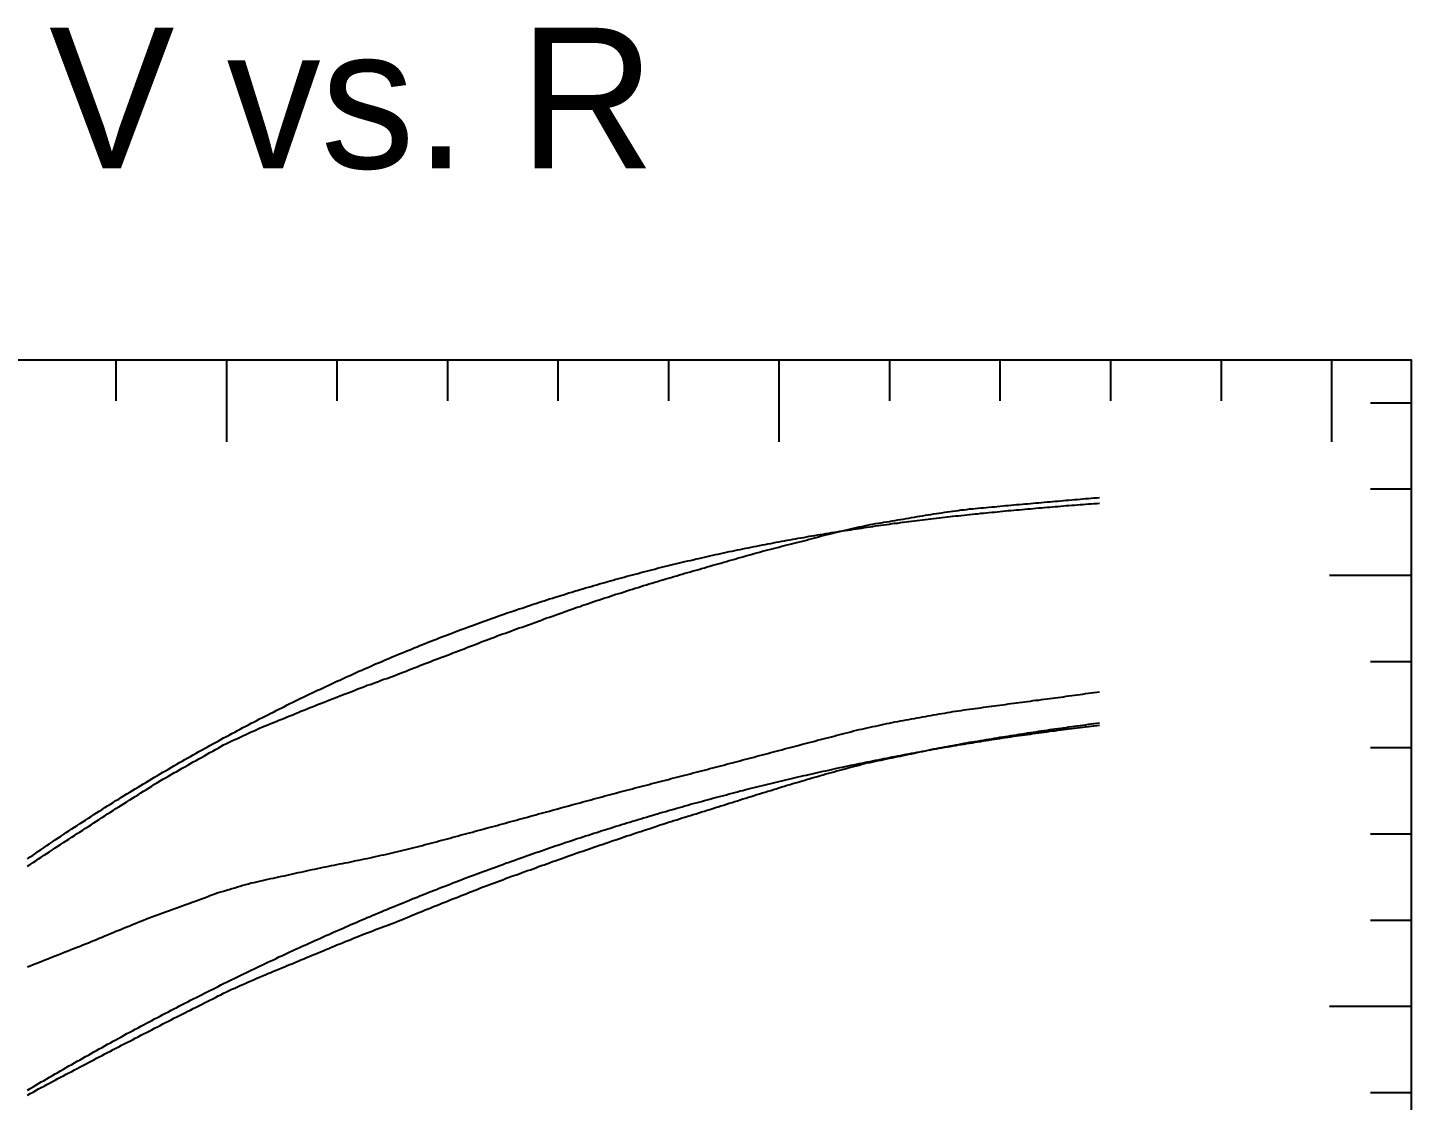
# Model space of a CAD drawing. Extents: x -35 to 179, y -35 to 144.
# Drawn here: x 70.9 to 179.2, y 60.1 to 144.1 of the extents above; entities that cross this region are included whole.
import ezdxf

# ---------------------------------------------------------------- set-up
doc = ezdxf.new("R2010")
doc.units = 0

msp = doc.modelspace()

# ---------------------------------------------------------------- linework, layer by layer
at = {"color": 0}
for p, q in [((77.83, 118.08), (77.83, 114.88)), ((86.48, 118.08), (86.48, 111.68)), ((95.12, 118.08), (95.12, 114.88)), ((103.77, 118.08), (103.77, 114.88)), ((112.42, 118.08), (112.42, 114.88)), ((121.07, 118.08), (121.07, 114.88)), ((129.71, 118.08), (129.71, 111.68)), ((138.36, 118.08), (138.36, 114.88)), ((147.01, 118.08), (147.01, 114.88)), ((155.66, 118.08), (155.66, 114.88)), ((164.31, 118.08), (164.31, 114.88)), ((172.95, 118.08), (172.95, 111.68)), ((179.2, 114.71), (176, 114.71)), ((179.2, 107.96), (176, 107.96)), ((179.2, 101.21), (172.8, 101.21)), ((179.2, 94.47), (176, 94.47)), ((179.2, 87.72), (176, 87.72)), ((179.2, 80.97), (176, 80.97)), ((179.2, 74.22), (176, 74.22)), ((179.2, 67.48), (172.8, 67.48)), ((179.2, 60.73), (176, 60.73))]:
    msp.add_line(p, q, dxfattribs=at)
msp.add_lwpolyline([(0, 0), (0, 118.08), (179.2, 118.08), (179.2, 0)], close=True, dxfattribs=at)
at = {"color": 4}
for points in [[(70.91, 78.46), (71.13, 78.6), (71.34, 78.75), (71.56, 78.89), (71.78, 79.04), (71.99, 79.17), (72.21, 79.32), (72.42, 79.46), (72.64, 79.6), (72.86, 79.74), (73.07, 79.89), (73.29, 80.03), (73.5, 80.17), (73.72, 80.31), (73.94, 80.45), (74.15, 80.59), (74.37, 80.73), (74.59, 80.87), (74.8, 81.02), (75.02, 81.15), (75.23, 81.29), (75.45, 81.43), (75.67, 81.57), (75.88, 81.71), (76.1, 81.85), (76.32, 81.99), (76.53, 82.13), (76.75, 82.27), (76.96, 82.41), (77.18, 82.55), (77.4, 82.69), (77.61, 82.83), (77.83, 82.97), (78.05, 83.1), (78.26, 83.24), (78.48, 83.38), (78.69, 83.51), (78.91, 83.65), (79.13, 83.79), (79.34, 83.93), (79.56, 84.06), (79.77, 84.2), (79.99, 84.34), (80.21, 84.47), (80.42, 84.6), (80.64, 84.74), (80.86, 84.88), (81.07, 85.01), (81.29, 85.14), (81.5, 85.27), (81.72, 85.39), (81.94, 85.51), (82.15, 85.64), (82.37, 85.76), (82.59, 85.88), (82.8, 86.01), (83.02, 86.13), (83.23, 86.25), (83.45, 86.37), (83.67, 86.5), (83.88, 86.62), (84.1, 86.74), (84.31, 86.86), (84.53, 86.98), (84.75, 87.1), (84.96, 87.22), (85.18, 87.35), (85.4, 87.47), (85.61, 87.59), (85.83, 87.71), (86.04, 87.83), (86.26, 87.95), (86.48, 88.06), (86.69, 88.17), (86.91, 88.28), (87.13, 88.37), (87.34, 88.47), (87.56, 88.57), (87.77, 88.67), (87.99, 88.77), (88.21, 88.87), (88.42, 88.97), (88.64, 89.07), (88.85, 89.17), (89.07, 89.27), (89.29, 89.36), (89.5, 89.45), (89.72, 89.54), (89.94, 89.63), (90.15, 89.71), (90.37, 89.8), (90.58, 89.89), (90.8, 89.98), (91.02, 90.06), (91.23, 90.15), (91.45, 90.24), (91.67, 90.32), (91.88, 90.41), (92.1, 90.5), (92.31, 90.59), (92.53, 90.67), (92.75, 90.76), (92.96, 90.85), (93.18, 90.93), (93.39, 91.02), (93.61, 91.11), (93.83, 91.19), (94.04, 91.27), (94.26, 91.36), (94.48, 91.45), (94.69, 91.53), (94.91, 91.62), (95.12, 91.7), (95.34, 91.79), (95.56, 91.87), (95.77, 91.95), (95.99, 92.04), (96.21, 92.12), (96.42, 92.2), (96.64, 92.29), (96.85, 92.37), (97.07, 92.45), (97.29, 92.53), (97.5, 92.62), (97.72, 92.69), (97.93, 92.77), (98.15, 92.85), (98.37, 92.93), (98.58, 93.01), (98.8, 93.09), (99.02, 93.16), (99.23, 93.24), (99.45, 93.32), (99.66, 93.4), (99.88, 93.48), (100.1, 93.56), (100.31, 93.65), (100.53, 93.74), (100.75, 93.82), (100.96, 93.9), (101.18, 93.99), (101.39, 94.07), (101.61, 94.16), (101.83, 94.24), (102.04, 94.32), (102.26, 94.4), (102.47, 94.49), (102.69, 94.58), (102.91, 94.66), (103.12, 94.74), (103.34, 94.83), (103.56, 94.91), (103.77, 94.99), (103.99, 95.07), (104.2, 95.16), (104.42, 95.24), (104.64, 95.32), (104.85, 95.4), (105.07, 95.48), (105.29, 95.57), (105.5, 95.65), (105.72, 95.74), (105.93, 95.82), (106.15, 95.9), (106.37, 95.99), (106.58, 96.07), (106.8, 96.15), (107.01, 96.23), (107.23, 96.32), (107.45, 96.4), (107.66, 96.48), (107.88, 96.56), (108.1, 96.64), (108.31, 96.71), (108.53, 96.79), (108.74, 96.87), (108.96, 96.95), (109.18, 97.03), (109.39, 97.11), (109.61, 97.18), (109.83, 97.26), (110.04, 97.34), (110.26, 97.41), (110.47, 97.49), (110.69, 97.57), (110.91, 97.65), (111.12, 97.73), (111.34, 97.81), (111.55, 97.89), (111.77, 97.96), (111.99, 98.04), (112.2, 98.12), (112.42, 98.2), (112.64, 98.27), (112.85, 98.35), (113.07, 98.42), (113.28, 98.5), (113.5, 98.58), (113.72, 98.65), (113.93, 98.73), (114.15, 98.8), (114.37, 98.88), (114.58, 98.95), (114.8, 99.03), (115.01, 99.1), (115.23, 99.17), (115.45, 99.25), (115.66, 99.32), (115.88, 99.39), (116.09, 99.46), (116.31, 99.53), (116.53, 99.6), (116.74, 99.67), (116.96, 99.74), (117.18, 99.81), (117.39, 99.87), (117.61, 99.94), (117.82, 100.01), (118.04, 100.08), (118.26, 100.15), (118.47, 100.21), (118.69, 100.28), (118.91, 100.35), (119.12, 100.42), (119.34, 100.49), (119.55, 100.55), (119.77, 100.62), (119.99, 100.69), (120.2, 100.75), (120.42, 100.82), (120.63, 100.88), (120.85, 100.95), (121.07, 101.01), (121.28, 101.07), (121.5, 101.14), (121.72, 101.2), (121.93, 101.26), (122.15, 101.33), (122.36, 101.39), (122.58, 101.45), (122.8, 101.51), (123.01, 101.57), (123.23, 101.63), (123.45, 101.69), (123.66, 101.76), (123.88, 101.82), (124.09, 101.88), (124.31, 101.95), (124.53, 102.01), (124.74, 102.07), (124.96, 102.13), (125.17, 102.19), (125.39, 102.26), (125.61, 102.32), (125.82, 102.38), (126.04, 102.44), (126.26, 102.5), (126.47, 102.56), (126.69, 102.62), (126.9, 102.68), (127.12, 102.74), (127.34, 102.8), (127.55, 102.87), (127.77, 102.93), (127.99, 102.99), (128.2, 103.05), (128.42, 103.11), (128.63, 103.16), (128.85, 103.22), (129.07, 103.28), (129.28, 103.33), (129.5, 103.39), (129.71, 103.44), (129.93, 103.5), (130.15, 103.55), (130.36, 103.61), (130.58, 103.66), (130.8, 103.71), (131.01, 103.77), (131.23, 103.82), (131.44, 103.87), (131.66, 103.93), (131.88, 103.99), (132.09, 104.05), (132.31, 104.11), (132.53, 104.16), (132.74, 104.22), (132.96, 104.28), (133.17, 104.34), (133.39, 104.39), (133.61, 104.45), (133.82, 104.51), (134.04, 104.56), (134.25, 104.61), (134.47, 104.66), (134.69, 104.71), (134.9, 104.76), (135.12, 104.81), (135.34, 104.86), (135.55, 104.91), (135.77, 104.96), (135.98, 105.01), (136.2, 105.06), (136.42, 105.11), (136.63, 105.16), (136.85, 105.2), (137.07, 105.23), (137.28, 105.27), (137.5, 105.31), (137.71, 105.34), (137.93, 105.38), (138.15, 105.42), (138.36, 105.45), (138.58, 105.49), (138.79, 105.53), (139.01, 105.56), (139.23, 105.6), (139.44, 105.63), (139.66, 105.67), (139.88, 105.71), (140.09, 105.75), (140.31, 105.78), (140.52, 105.82), (140.74, 105.86), (140.96, 105.89), (141.17, 105.93), (141.39, 105.97), (141.61, 106), (141.82, 106.04), (142.04, 106.07), (142.25, 106.1), (142.47, 106.13), (142.69, 106.16), (142.9, 106.19), (143.12, 106.22), (143.33, 106.25), (143.55, 106.28), (143.77, 106.31), (143.98, 106.34), (144.2, 106.36), (144.42, 106.39), (144.63, 106.42), (144.85, 106.44), (145.06, 106.46), (145.28, 106.48), (145.5, 106.5), (145.71, 106.52), (145.93, 106.54), (146.15, 106.56), (146.36, 106.58), (146.58, 106.6), (146.79, 106.62), (147.01, 106.64), (147.23, 106.66), (147.44, 106.68), (147.66, 106.7), (147.87, 106.72), (148.09, 106.74), (148.31, 106.76), (148.52, 106.78), (148.74, 106.79), (148.96, 106.81), (149.17, 106.83), (149.39, 106.85), (149.6, 106.87), (149.82, 106.89), (150.04, 106.91), (150.25, 106.93), (150.47, 106.95), (150.69, 106.97), (150.9, 106.98), (151.12, 107), (151.33, 107.02), (151.55, 107.04), (151.77, 107.06), (151.98, 107.08), (152.2, 107.1), (152.41, 107.12), (152.63, 107.14), (152.85, 107.16), (153.06, 107.17), (153.28, 107.19), (153.5, 107.21), (153.71, 107.23), (153.93, 107.25), (154.14, 107.27), (154.36, 107.28), (154.58, 107.3), (154.79, 107.32)], [(70.91, 60.56), (71.13, 60.67), (71.34, 60.79), (71.56, 60.91), (71.78, 61.03), (71.99, 61.14), (72.21, 61.26), (72.42, 61.38), (72.64, 61.49), (72.86, 61.61), (73.07, 61.72), (73.29, 61.84), (73.5, 61.96), (73.72, 62.07), (73.94, 62.19), (74.15, 62.3), (74.37, 62.41), (74.59, 62.53), (74.8, 62.64), (75.02, 62.76), (75.23, 62.87), (75.45, 62.98), (75.67, 63.1), (75.88, 63.21), (76.1, 63.32), (76.32, 63.44), (76.53, 63.55), (76.75, 63.66), (76.96, 63.78), (77.18, 63.89), (77.4, 64), (77.61, 64.11), (77.83, 64.22), (78.05, 64.34), (78.26, 64.45), (78.48, 64.56), (78.69, 64.67), (78.91, 64.78), (79.13, 64.89), (79.34, 65.01), (79.56, 65.12), (79.77, 65.23), (79.99, 65.34), (80.21, 65.45), (80.42, 65.56), (80.64, 65.67), (80.86, 65.78), (81.07, 65.89), (81.29, 66.01), (81.5, 66.12), (81.72, 66.23), (81.94, 66.34), (82.15, 66.45), (82.37, 66.56), (82.59, 66.67), (82.8, 66.78), (83.02, 66.89), (83.23, 67), (83.45, 67.11), (83.67, 67.21), (83.88, 67.32), (84.1, 67.43), (84.31, 67.54), (84.53, 67.65), (84.75, 67.76), (84.96, 67.87), (85.18, 67.98), (85.4, 68.09), (85.61, 68.2), (85.83, 68.31), (86.04, 68.41), (86.26, 68.52), (86.48, 68.63), (86.69, 68.73), (86.91, 68.83), (87.13, 68.92), (87.34, 69.02), (87.56, 69.12), (87.77, 69.22), (87.99, 69.31), (88.21, 69.41), (88.42, 69.5), (88.64, 69.6), (88.85, 69.7), (89.07, 69.79), (89.29, 69.89), (89.5, 69.97), (89.72, 70.06), (89.94, 70.15), (90.15, 70.24), (90.37, 70.33), (90.58, 70.42), (90.8, 70.51), (91.02, 70.6), (91.23, 70.69), (91.45, 70.77), (91.67, 70.86), (91.88, 70.95), (92.1, 71.04), (92.31, 71.13), (92.53, 71.22), (92.75, 71.31), (92.96, 71.4), (93.18, 71.49), (93.39, 71.58), (93.61, 71.67), (93.83, 71.76), (94.04, 71.85), (94.26, 71.94), (94.48, 72.03), (94.69, 72.12), (94.91, 72.21), (95.12, 72.3), (95.34, 72.38), (95.56, 72.47), (95.77, 72.56), (95.99, 72.65), (96.21, 72.74), (96.42, 72.83), (96.64, 72.91), (96.85, 73), (97.07, 73.09), (97.29, 73.17), (97.5, 73.25), (97.72, 73.34), (97.93, 73.42), (98.15, 73.5), (98.37, 73.58), (98.58, 73.66), (98.8, 73.75), (99.02, 73.83), (99.23, 73.91), (99.45, 73.99), (99.66, 74.07), (99.88, 74.16), (100.1, 74.24), (100.31, 74.33), (100.53, 74.42), (100.75, 74.51), (100.96, 74.6), (101.18, 74.69), (101.39, 74.78), (101.61, 74.86), (101.83, 74.95), (102.04, 75.04), (102.26, 75.13), (102.47, 75.21), (102.69, 75.3), (102.91, 75.39), (103.12, 75.48), (103.34, 75.56), (103.56, 75.65), (103.77, 75.74), (103.99, 75.82), (104.2, 75.91), (104.42, 76), (104.64, 76.08), (104.85, 76.17), (105.07, 76.25), (105.29, 76.34), (105.5, 76.42), (105.72, 76.51), (105.93, 76.59), (106.15, 76.67), (106.37, 76.76), (106.58, 76.84), (106.8, 76.92), (107.01, 77), (107.23, 77.09), (107.45, 77.17), (107.66, 77.25), (107.88, 77.33), (108.1, 77.41), (108.31, 77.49), (108.53, 77.57), (108.74, 77.65), (108.96, 77.73), (109.18, 77.8), (109.39, 77.88), (109.61, 77.96), (109.83, 78.04), (110.04, 78.12), (110.26, 78.19), (110.47, 78.27), (110.69, 78.35), (110.91, 78.43), (111.12, 78.51), (111.34, 78.58), (111.55, 78.66), (111.77, 78.74), (111.99, 78.82), (112.2, 78.89), (112.42, 78.97), (112.64, 79.05), (112.85, 79.12), (113.07, 79.2), (113.28, 79.27), (113.5, 79.35), (113.72, 79.43), (113.93, 79.5), (114.15, 79.58), (114.37, 79.65), (114.58, 79.73), (114.8, 79.8), (115.01, 79.88), (115.23, 79.95), (115.45, 80.02), (115.66, 80.1), (115.88, 80.17), (116.09, 80.25), (116.31, 80.32), (116.53, 80.39), (116.74, 80.47), (116.96, 80.54), (117.18, 80.61), (117.39, 80.68), (117.61, 80.76), (117.82, 80.83), (118.04, 80.9), (118.26, 80.97), (118.47, 81.04), (118.69, 81.12), (118.91, 81.19), (119.12, 81.26), (119.34, 81.33), (119.55, 81.4), (119.77, 81.48), (119.99, 81.55), (120.2, 81.62), (120.42, 81.69), (120.63, 81.76), (120.85, 81.83), (121.07, 81.9), (121.28, 81.97), (121.5, 82.03), (121.72, 82.1), (121.93, 82.17), (122.15, 82.24), (122.36, 82.3), (122.58, 82.37), (122.8, 82.44), (123.01, 82.5), (123.23, 82.57), (123.45, 82.64), (123.66, 82.71), (123.88, 82.77), (124.09, 82.84), (124.31, 82.91), (124.53, 82.98), (124.74, 83.05), (124.96, 83.12), (125.17, 83.19), (125.39, 83.25), (125.61, 83.32), (125.82, 83.39), (126.04, 83.46), (126.26, 83.52), (126.47, 83.59), (126.69, 83.66), (126.9, 83.73), (127.12, 83.8), (127.34, 83.87), (127.55, 83.93), (127.77, 84), (127.99, 84.07), (128.2, 84.14), (128.42, 84.2), (128.63, 84.27), (128.85, 84.34), (129.07, 84.4), (129.28, 84.47), (129.5, 84.53), (129.71, 84.6), (129.93, 84.67), (130.15, 84.73), (130.36, 84.8), (130.58, 84.86), (130.8, 84.93), (131.01, 84.99), (131.23, 85.05), (131.44, 85.12), (131.66, 85.18), (131.88, 85.24), (132.09, 85.31), (132.31, 85.37), (132.53, 85.43), (132.74, 85.49), (132.96, 85.55), (133.17, 85.62), (133.39, 85.68), (133.61, 85.74), (133.82, 85.8), (134.04, 85.86), (134.25, 85.92), (134.47, 85.98), (134.69, 86.03), (134.9, 86.09), (135.12, 86.15), (135.34, 86.21), (135.55, 86.26), (135.77, 86.32), (135.98, 86.38), (136.2, 86.44), (136.42, 86.49), (136.63, 86.55), (136.85, 86.59), (137.07, 86.64), (137.28, 86.69), (137.5, 86.73), (137.71, 86.77), (137.93, 86.82), (138.15, 86.86), (138.36, 86.91), (138.58, 86.95), (138.79, 87), (139.01, 87.04), (139.23, 87.08), (139.44, 87.13), (139.66, 87.18), (139.88, 87.22), (140.09, 87.27), (140.31, 87.32), (140.52, 87.36), (140.74, 87.41), (140.96, 87.45), (141.17, 87.5), (141.39, 87.55), (141.61, 87.59), (141.82, 87.64), (142.04, 87.68), (142.25, 87.72), (142.47, 87.76), (142.69, 87.8), (142.9, 87.84), (143.12, 87.88), (143.33, 87.92), (143.55, 87.96), (143.77, 88), (143.98, 88.04), (144.2, 88.08), (144.42, 88.12), (144.63, 88.16), (144.85, 88.19), (145.06, 88.23), (145.28, 88.26), (145.5, 88.3), (145.71, 88.34), (145.93, 88.37), (146.15, 88.41), (146.36, 88.44), (146.58, 88.48), (146.79, 88.51), (147.01, 88.55), (147.23, 88.58), (147.44, 88.62), (147.66, 88.65), (147.87, 88.69), (148.09, 88.72), (148.31, 88.75), (148.52, 88.79), (148.74, 88.82), (148.96, 88.86), (149.17, 88.89), (149.39, 88.92), (149.6, 88.95), (149.82, 88.99), (150.04, 89.02), (150.25, 89.05), (150.47, 89.08), (150.69, 89.11), (150.9, 89.15), (151.12, 89.18), (151.33, 89.21), (151.55, 89.24), (151.77, 89.27), (151.98, 89.3), (152.2, 89.33), (152.41, 89.36), (152.63, 89.39), (152.85, 89.42), (153.06, 89.45), (153.28, 89.48), (153.5, 89.51), (153.71, 89.54), (153.93, 89.57), (154.14, 89.6), (154.36, 89.63), (154.58, 89.66), (154.79, 89.69)]]:
    msp.add_lwpolyline(points, dxfattribs=at)
at = {"color": 3}
for points in [[(70.91, 79.04), (71.13, 79.19), (71.34, 79.34), (71.56, 79.49), (71.78, 79.64), (71.99, 79.78), (72.21, 79.93), (72.42, 80.08), (72.64, 80.22), (72.86, 80.37), (73.07, 80.52), (73.29, 80.66), (73.5, 80.8), (73.72, 80.95), (73.94, 81.09), (74.15, 81.23), (74.37, 81.38), (74.59, 81.52), (74.8, 81.66), (75.02, 81.8), (75.23, 81.94), (75.45, 82.08), (75.67, 82.22), (75.88, 82.36), (76.1, 82.5), (76.32, 82.64), (76.53, 82.77), (76.75, 82.91), (76.96, 83.05), (77.18, 83.18), (77.4, 83.32), (77.61, 83.46), (77.83, 83.6), (78.05, 83.72), (78.26, 83.86), (78.48, 84), (78.69, 84.13), (78.91, 84.26), (79.13, 84.39), (79.34, 84.53), (79.56, 84.65), (79.77, 84.78), (79.99, 84.92), (80.21, 85.04), (80.42, 85.17), (80.64, 85.3), (80.86, 85.44), (81.07, 85.56), (81.29, 85.69), (81.5, 85.82), (81.72, 85.94), (81.94, 86.07), (82.15, 86.19), (82.37, 86.32), (82.59, 86.44), (82.8, 86.57), (83.02, 86.69), (83.23, 86.82), (83.45, 86.94), (83.67, 87.06), (83.88, 87.19), (84.1, 87.3), (84.31, 87.43), (84.53, 87.55), (84.75, 87.67), (84.96, 87.79), (85.18, 87.91), (85.4, 88.03), (85.61, 88.14), (85.83, 88.26), (86.04, 88.38), (86.26, 88.5), (86.48, 88.61), (86.69, 88.73), (86.91, 88.85), (87.13, 88.96), (87.34, 89.08), (87.56, 89.2), (87.77, 89.31), (87.99, 89.42), (88.21, 89.54), (88.42, 89.65), (88.64, 89.76), (88.85, 89.87), (89.07, 89.99), (89.29, 90.1), (89.5, 90.21), (89.72, 90.32), (89.94, 90.43), (90.15, 90.53), (90.37, 90.64), (90.58, 90.75), (90.8, 90.86), (91.02, 90.97), (91.23, 91.08), (91.45, 91.19), (91.67, 91.29), (91.88, 91.4), (92.1, 91.5), (92.31, 91.61), (92.53, 91.71), (92.75, 91.82), (92.96, 91.92), (93.18, 92.02), (93.39, 92.13), (93.61, 92.23), (93.83, 92.33), (94.04, 92.43), (94.26, 92.53), (94.48, 92.64), (94.69, 92.73), (94.91, 92.83), (95.12, 92.94), (95.34, 93.03), (95.56, 93.13), (95.77, 93.23), (95.99, 93.33), (96.21, 93.42), (96.42, 93.52), (96.64, 93.62), (96.85, 93.72), (97.07, 93.81), (97.29, 93.91), (97.5, 94), (97.72, 94.09), (97.93, 94.19), (98.15, 94.29), (98.37, 94.38), (98.58, 94.47), (98.8, 94.56), (99.02, 94.66), (99.23, 94.75), (99.45, 94.84), (99.66, 94.93), (99.88, 95.02), (100.1, 95.11), (100.31, 95.2), (100.53, 95.29), (100.75, 95.38), (100.96, 95.46), (101.18, 95.55), (101.39, 95.64), (101.61, 95.73), (101.83, 95.81), (102.04, 95.9), (102.26, 95.99), (102.47, 96.07), (102.69, 96.16), (102.91, 96.24), (103.12, 96.33), (103.34, 96.41), (103.56, 96.5), (103.77, 96.58), (103.99, 96.66), (104.2, 96.74), (104.42, 96.82), (104.64, 96.9), (104.85, 96.99), (105.07, 97.07), (105.29, 97.15), (105.5, 97.23), (105.72, 97.31), (105.93, 97.39), (106.15, 97.46), (106.37, 97.54), (106.58, 97.62), (106.8, 97.7), (107.01, 97.78), (107.23, 97.85), (107.45, 97.93), (107.66, 98), (107.88, 98.08), (108.1, 98.16), (108.31, 98.23), (108.53, 98.31), (108.74, 98.38), (108.96, 98.45), (109.18, 98.53), (109.39, 98.6), (109.61, 98.67), (109.83, 98.74), (110.04, 98.82), (110.26, 98.89), (110.47, 98.96), (110.69, 99.03), (110.91, 99.1), (111.12, 99.17), (111.34, 99.24), (111.55, 99.31), (111.77, 99.38), (111.99, 99.45), (112.2, 99.51), (112.42, 99.58), (112.64, 99.65), (112.85, 99.71), (113.07, 99.78), (113.28, 99.85), (113.5, 99.91), (113.72, 99.98), (113.93, 100.04), (114.15, 100.11), (114.37, 100.17), (114.58, 100.24), (114.8, 100.3), (115.01, 100.36), (115.23, 100.43), (115.45, 100.49), (115.66, 100.55), (115.88, 100.61), (116.09, 100.67), (116.31, 100.74), (116.53, 100.8), (116.74, 100.86), (116.96, 100.92), (117.18, 100.98), (117.39, 101.04), (117.61, 101.09), (117.82, 101.15), (118.04, 101.21), (118.26, 101.27), (118.47, 101.33), (118.69, 101.38), (118.91, 101.44), (119.12, 101.5), (119.34, 101.55), (119.55, 101.61), (119.77, 101.66), (119.99, 101.72), (120.2, 101.78), (120.42, 101.83), (120.63, 101.88), (120.85, 101.94), (121.07, 101.99), (121.28, 102.04), (121.5, 102.1), (121.72, 102.15), (121.93, 102.2), (122.15, 102.25), (122.36, 102.3), (122.58, 102.35), (122.8, 102.4), (123.01, 102.45), (123.23, 102.51), (123.45, 102.55), (123.66, 102.6), (123.88, 102.65), (124.09, 102.7), (124.31, 102.75), (124.53, 102.8), (124.74, 102.85), (124.96, 102.89), (125.17, 102.94), (125.39, 102.99), (125.61, 103.03), (125.82, 103.08), (126.04, 103.12), (126.26, 103.17), (126.47, 103.21), (126.69, 103.26), (126.9, 103.3), (127.12, 103.35), (127.34, 103.39), (127.55, 103.44), (127.77, 103.48), (127.99, 103.52), (128.2, 103.56), (128.42, 103.61), (128.63, 103.65), (128.85, 103.69), (129.07, 103.73), (129.28, 103.77), (129.5, 103.81), (129.71, 103.85), (129.93, 103.89), (130.15, 103.93), (130.36, 103.97), (130.58, 104.01), (130.8, 104.05), (131.01, 104.09), (131.23, 104.13), (131.44, 104.17), (131.66, 104.2), (131.88, 104.24), (132.09, 104.28), (132.31, 104.32), (132.53, 104.35), (132.74, 104.39), (132.96, 104.43), (133.17, 104.46), (133.39, 104.5), (133.61, 104.53), (133.82, 104.57), (134.04, 104.6), (134.25, 104.64), (134.47, 104.67), (134.69, 104.7), (134.9, 104.74), (135.12, 104.77), (135.34, 104.8), (135.55, 104.84), (135.77, 104.87), (135.98, 104.9), (136.2, 104.93), (136.42, 104.96), (136.63, 105), (136.85, 105.03), (137.07, 105.06), (137.28, 105.09), (137.5, 105.12), (137.71, 105.15), (137.93, 105.18), (138.15, 105.21), (138.36, 105.24), (138.58, 105.27), (138.79, 105.3), (139.01, 105.32), (139.23, 105.35), (139.44, 105.38), (139.66, 105.41), (139.88, 105.44), (140.09, 105.46), (140.31, 105.49), (140.52, 105.52), (140.74, 105.54), (140.96, 105.57), (141.17, 105.6), (141.39, 105.62), (141.61, 105.65), (141.82, 105.67), (142.04, 105.7), (142.25, 105.73), (142.47, 105.75), (142.69, 105.77), (142.9, 105.8), (143.12, 105.82), (143.33, 105.85), (143.55, 105.87), (143.77, 105.89), (143.98, 105.92), (144.2, 105.94), (144.42, 105.96), (144.63, 105.99), (144.85, 106.01), (145.06, 106.03), (145.28, 106.05), (145.5, 106.08), (145.71, 106.1), (145.93, 106.12), (146.15, 106.14), (146.36, 106.16), (146.58, 106.18), (146.79, 106.2), (147.01, 106.22), (147.23, 106.25), (147.44, 106.27), (147.66, 106.29), (147.87, 106.31), (148.09, 106.33), (148.31, 106.35), (148.52, 106.36), (148.74, 106.38), (148.96, 106.4), (149.17, 106.42), (149.39, 106.44), (149.6, 106.46), (149.82, 106.48), (150.04, 106.5), (150.25, 106.52), (150.47, 106.53), (150.69, 106.55), (150.9, 106.57), (151.12, 106.59), (151.33, 106.61), (151.55, 106.62), (151.77, 106.64), (151.98, 106.66), (152.2, 106.68), (152.41, 106.69), (152.63, 106.71), (152.85, 106.73), (153.06, 106.74), (153.28, 106.76), (153.5, 106.78), (153.71, 106.79), (153.93, 106.81), (154.14, 106.83), (154.36, 106.84), (154.58, 106.86), (154.79, 106.88)], [(70.91, 60.94), (71.13, 61.07), (71.34, 61.2), (71.56, 61.32), (71.78, 61.45), (71.99, 61.58), (72.21, 61.7), (72.42, 61.83), (72.64, 61.96), (72.86, 62.08), (73.07, 62.21), (73.29, 62.33), (73.5, 62.46), (73.72, 62.58), (73.94, 62.7), (74.15, 62.83), (74.37, 62.95), (74.59, 63.07), (74.8, 63.2), (75.02, 63.32), (75.23, 63.44), (75.45, 63.56), (75.67, 63.69), (75.88, 63.81), (76.1, 63.93), (76.32, 64.05), (76.53, 64.17), (76.75, 64.29), (76.96, 64.41), (77.18, 64.53), (77.4, 64.65), (77.61, 64.77), (77.83, 64.88), (78.05, 65), (78.26, 65.12), (78.48, 65.24), (78.69, 65.36), (78.91, 65.47), (79.13, 65.59), (79.34, 65.71), (79.56, 65.82), (79.77, 65.94), (79.99, 66.05), (80.21, 66.17), (80.42, 66.28), (80.64, 66.4), (80.86, 66.51), (81.07, 66.63), (81.29, 66.74), (81.5, 66.85), (81.72, 66.97), (81.94, 67.08), (82.15, 67.19), (82.37, 67.31), (82.59, 67.42), (82.8, 67.53), (83.02, 67.64), (83.23, 67.75), (83.45, 67.86), (83.67, 67.97), (83.88, 68.08), (84.1, 68.19), (84.31, 68.3), (84.53, 68.41), (84.75, 68.52), (84.96, 68.63), (85.18, 68.74), (85.4, 68.85), (85.61, 68.95), (85.83, 69.06), (86.04, 69.17), (86.26, 69.28), (86.48, 69.38), (86.69, 69.49), (86.91, 69.6), (87.13, 69.7), (87.34, 69.81), (87.56, 69.91), (87.77, 70.02), (87.99, 70.12), (88.21, 70.23), (88.42, 70.33), (88.64, 70.43), (88.85, 70.54), (89.07, 70.64), (89.29, 70.74), (89.5, 70.85), (89.72, 70.95), (89.94, 71.05), (90.15, 71.15), (90.37, 71.25), (90.58, 71.36), (90.8, 71.46), (91.02, 71.56), (91.23, 71.66), (91.45, 71.76), (91.67, 71.86), (91.88, 71.96), (92.1, 72.06), (92.31, 72.16), (92.53, 72.25), (92.75, 72.35), (92.96, 72.45), (93.18, 72.55), (93.39, 72.65), (93.61, 72.74), (93.83, 72.84), (94.04, 72.94), (94.26, 73.03), (94.48, 73.13), (94.69, 73.22), (94.91, 73.32), (95.12, 73.41), (95.34, 73.51), (95.56, 73.6), (95.77, 73.7), (95.99, 73.79), (96.21, 73.89), (96.42, 73.98), (96.64, 74.07), (96.85, 74.17), (97.07, 74.26), (97.29, 74.35), (97.5, 74.44), (97.72, 74.53), (97.93, 74.63), (98.15, 74.72), (98.37, 74.81), (98.58, 74.9), (98.8, 74.99), (99.02, 75.08), (99.23, 75.17), (99.45, 75.26), (99.66, 75.35), (99.88, 75.44), (100.1, 75.53), (100.31, 75.61), (100.53, 75.7), (100.75, 75.79), (100.96, 75.88), (101.18, 75.96), (101.39, 76.05), (101.61, 76.14), (101.83, 76.22), (102.04, 76.31), (102.26, 76.4), (102.47, 76.48), (102.69, 76.57), (102.91, 76.65), (103.12, 76.74), (103.34, 76.82), (103.56, 76.91), (103.77, 76.99), (103.99, 77.07), (104.2, 77.16), (104.42, 77.24), (104.64, 77.32), (104.85, 77.4), (105.07, 77.49), (105.29, 77.57), (105.5, 77.65), (105.72, 77.73), (105.93, 77.81), (106.15, 77.89), (106.37, 77.97), (106.58, 78.05), (106.8, 78.13), (107.01, 78.21), (107.23, 78.29), (107.45, 78.37), (107.66, 78.45), (107.88, 78.53), (108.1, 78.61), (108.31, 78.69), (108.53, 78.76), (108.74, 78.84), (108.96, 78.92), (109.18, 79), (109.39, 79.07), (109.61, 79.15), (109.83, 79.23), (110.04, 79.3), (110.26, 79.38), (110.47, 79.45), (110.69, 79.53), (110.91, 79.6), (111.12, 79.68), (111.34, 79.75), (111.55, 79.83), (111.77, 79.9), (111.99, 79.97), (112.2, 80.05), (112.42, 80.12), (112.64, 80.19), (112.85, 80.26), (113.07, 80.34), (113.28, 80.41), (113.5, 80.48), (113.72, 80.55), (113.93, 80.62), (114.15, 80.69), (114.37, 80.76), (114.58, 80.83), (114.8, 80.9), (115.01, 80.97), (115.23, 81.04), (115.45, 81.11), (115.66, 81.18), (115.88, 81.25), (116.09, 81.32), (116.31, 81.39), (116.53, 81.45), (116.74, 81.52), (116.96, 81.59), (117.18, 81.66), (117.39, 81.72), (117.61, 81.79), (117.82, 81.85), (118.04, 81.92), (118.26, 81.99), (118.47, 82.05), (118.69, 82.12), (118.91, 82.18), (119.12, 82.25), (119.34, 82.31), (119.55, 82.38), (119.77, 82.44), (119.99, 82.5), (120.2, 82.57), (120.42, 82.63), (120.63, 82.69), (120.85, 82.75), (121.07, 82.82), (121.28, 82.88), (121.5, 82.94), (121.72, 83), (121.93, 83.06), (122.15, 83.12), (122.36, 83.18), (122.58, 83.25), (122.8, 83.31), (123.01, 83.37), (123.23, 83.43), (123.45, 83.48), (123.66, 83.54), (123.88, 83.6), (124.09, 83.66), (124.31, 83.72), (124.53, 83.78), (124.74, 83.84), (124.96, 83.89), (125.17, 83.95), (125.39, 84.01), (125.61, 84.06), (125.82, 84.12), (126.04, 84.18), (126.26, 84.23), (126.47, 84.29), (126.69, 84.35), (126.9, 84.4), (127.12, 84.46), (127.34, 84.51), (127.55, 84.56), (127.77, 84.62), (127.99, 84.67), (128.2, 84.73), (128.42, 84.78), (128.63, 84.83), (128.85, 84.89), (129.07, 84.94), (129.28, 84.99), (129.5, 85.04), (129.71, 85.1), (129.93, 85.15), (130.15, 85.2), (130.36, 85.25), (130.58, 85.3), (130.8, 85.35), (131.01, 85.4), (131.23, 85.45), (131.44, 85.5), (131.66, 85.55), (131.88, 85.6), (132.09, 85.65), (132.31, 85.7), (132.53, 85.75), (132.74, 85.8), (132.96, 85.85), (133.17, 85.89), (133.39, 85.94), (133.61, 85.99), (133.82, 86.04), (134.04, 86.08), (134.25, 86.13), (134.47, 86.18), (134.69, 86.22), (134.9, 86.27), (135.12, 86.32), (135.34, 86.36), (135.55, 86.41), (135.77, 86.45), (135.98, 86.5), (136.2, 86.54), (136.42, 86.59), (136.63, 86.63), (136.85, 86.67), (137.07, 86.72), (137.28, 86.76), (137.5, 86.8), (137.71, 86.85), (137.93, 86.89), (138.15, 86.93), (138.36, 86.97), (138.58, 87.02), (138.79, 87.06), (139.01, 87.1), (139.23, 87.14), (139.44, 87.18), (139.66, 87.22), (139.88, 87.26), (140.09, 87.3), (140.31, 87.34), (140.52, 87.38), (140.74, 87.42), (140.96, 87.46), (141.17, 87.5), (141.39, 87.54), (141.61, 87.58), (141.82, 87.62), (142.04, 87.65), (142.25, 87.69), (142.47, 87.73), (142.69, 87.77), (142.9, 87.8), (143.12, 87.84), (143.33, 87.88), (143.55, 87.91), (143.77, 87.95), (143.98, 87.99), (144.2, 88.02), (144.42, 88.06), (144.63, 88.09), (144.85, 88.13), (145.06, 88.16), (145.28, 88.2), (145.5, 88.23), (145.71, 88.27), (145.93, 88.3), (146.15, 88.33), (146.36, 88.37), (146.58, 88.4), (146.79, 88.43), (147.01, 88.47), (147.23, 88.5), (147.44, 88.53), (147.66, 88.56), (147.87, 88.59), (148.09, 88.63), (148.31, 88.66), (148.52, 88.69), (148.74, 88.72), (148.96, 88.75), (149.17, 88.78), (149.39, 88.81), (149.6, 88.84), (149.82, 88.87), (150.04, 88.9), (150.25, 88.93), (150.47, 88.96), (150.69, 88.99), (150.9, 89.02), (151.12, 89.05), (151.33, 89.07), (151.55, 89.1), (151.77, 89.13), (151.98, 89.16), (152.2, 89.18), (152.41, 89.21), (152.63, 89.24), (152.85, 89.27), (153.06, 89.29), (153.28, 89.32), (153.5, 89.34), (153.71, 89.37), (153.93, 89.4), (154.14, 89.42), (154.36, 89.45), (154.58, 89.47), (154.79, 89.5)]]:
    msp.add_lwpolyline(points, dxfattribs=at)
at = {"color": 6}
msp.add_lwpolyline([(70.91, 70.58), (71.13, 70.67), (71.34, 70.76), (71.56, 70.84), (71.78, 70.93), (71.99, 71.02), (72.21, 71.1), (72.42, 71.19), (72.64, 71.28), (72.86, 71.36), (73.07, 71.45), (73.29, 71.53), (73.5, 71.62), (73.72, 71.7), (73.94, 71.79), (74.15, 71.87), (74.37, 71.96), (74.59, 72.04), (74.8, 72.13), (75.02, 72.21), (75.23, 72.3), (75.45, 72.39), (75.67, 72.47), (75.88, 72.56), (76.1, 72.65), (76.32, 72.74), (76.53, 72.83), (76.75, 72.92), (76.96, 73.01), (77.18, 73.1), (77.4, 73.19), (77.61, 73.28), (77.83, 73.37), (78.05, 73.46), (78.26, 73.55), (78.48, 73.63), (78.69, 73.72), (78.91, 73.81), (79.13, 73.9), (79.34, 73.99), (79.56, 74.08), (79.77, 74.16), (79.99, 74.25), (80.21, 74.34), (80.42, 74.43), (80.64, 74.51), (80.86, 74.59), (81.07, 74.67), (81.29, 74.74), (81.5, 74.82), (81.72, 74.9), (81.94, 74.98), (82.15, 75.06), (82.37, 75.13), (82.59, 75.21), (82.8, 75.29), (83.02, 75.37), (83.23, 75.44), (83.45, 75.52), (83.67, 75.6), (83.88, 75.68), (84.1, 75.76), (84.31, 75.84), (84.53, 75.92), (84.75, 76), (84.96, 76.08), (85.18, 76.16), (85.4, 76.24), (85.61, 76.32), (85.83, 76.4), (86.04, 76.46), (86.26, 76.52), (86.48, 76.59), (86.69, 76.65), (86.91, 76.71), (87.13, 76.78), (87.34, 76.84), (87.56, 76.9), (87.77, 76.97), (87.99, 77.03), (88.21, 77.09), (88.42, 77.16), (88.64, 77.2), (88.85, 77.25), (89.07, 77.3), (89.29, 77.34), (89.5, 77.39), (89.72, 77.44), (89.94, 77.49), (90.15, 77.53), (90.37, 77.58), (90.58, 77.63), (90.8, 77.68), (91.02, 77.72), (91.23, 77.77), (91.45, 77.82), (91.67, 77.87), (91.88, 77.91), (92.1, 77.96), (92.31, 78.01), (92.53, 78.05), (92.75, 78.1), (92.96, 78.15), (93.18, 78.2), (93.39, 78.24), (93.61, 78.29), (93.83, 78.34), (94.04, 78.38), (94.26, 78.42), (94.48, 78.46), (94.69, 78.51), (94.91, 78.55), (95.12, 78.59), (95.34, 78.64), (95.56, 78.68), (95.77, 78.72), (95.99, 78.76), (96.21, 78.81), (96.42, 78.85), (96.64, 78.9), (96.85, 78.95), (97.07, 78.99), (97.29, 79.04), (97.5, 79.08), (97.72, 79.13), (97.93, 79.18), (98.15, 79.22), (98.37, 79.27), (98.58, 79.32), (98.8, 79.36), (99.02, 79.41), (99.23, 79.46), (99.45, 79.52), (99.66, 79.57), (99.88, 79.62), (100.1, 79.67), (100.31, 79.72), (100.53, 79.77), (100.75, 79.83), (100.96, 79.88), (101.18, 79.93), (101.39, 79.98), (101.61, 80.03), (101.83, 80.09), (102.04, 80.15), (102.26, 80.21), (102.47, 80.27), (102.69, 80.32), (102.91, 80.38), (103.12, 80.44), (103.34, 80.5), (103.56, 80.56), (103.77, 80.61), (103.99, 80.67), (104.2, 80.73), (104.42, 80.79), (104.64, 80.85), (104.85, 80.91), (105.07, 80.96), (105.29, 81.02), (105.5, 81.08), (105.72, 81.14), (105.93, 81.2), (106.15, 81.25), (106.37, 81.31), (106.58, 81.37), (106.8, 81.43), (107.01, 81.49), (107.23, 81.55), (107.45, 81.6), (107.66, 81.66), (107.88, 81.72), (108.1, 81.78), (108.31, 81.84), (108.53, 81.9), (108.74, 81.96), (108.96, 82.02), (109.18, 82.08), (109.39, 82.14), (109.61, 82.19), (109.83, 82.25), (110.04, 82.31), (110.26, 82.37), (110.47, 82.43), (110.69, 82.49), (110.91, 82.55), (111.12, 82.61), (111.34, 82.67), (111.55, 82.73), (111.77, 82.78), (111.99, 82.84), (112.2, 82.9), (112.42, 82.96), (112.64, 83.02), (112.85, 83.08), (113.07, 83.14), (113.28, 83.2), (113.5, 83.26), (113.72, 83.32), (113.93, 83.37), (114.15, 83.43), (114.37, 83.49), (114.58, 83.55), (114.8, 83.61), (115.01, 83.67), (115.23, 83.73), (115.45, 83.78), (115.66, 83.84), (115.88, 83.9), (116.09, 83.96), (116.31, 84.02), (116.53, 84.07), (116.74, 84.13), (116.96, 84.19), (117.18, 84.25), (117.39, 84.31), (117.61, 84.36), (117.82, 84.42), (118.04, 84.48), (118.26, 84.53), (118.47, 84.59), (118.69, 84.65), (118.91, 84.7), (119.12, 84.76), (119.34, 84.81), (119.55, 84.87), (119.77, 84.93), (119.99, 84.98), (120.2, 85.04), (120.42, 85.09), (120.63, 85.15), (120.85, 85.2), (121.07, 85.26), (121.28, 85.32), (121.5, 85.37), (121.72, 85.43), (121.93, 85.48), (122.15, 85.54), (122.36, 85.59), (122.58, 85.65), (122.8, 85.7), (123.01, 85.76), (123.23, 85.82), (123.45, 85.87), (123.66, 85.93), (123.88, 85.99), (124.09, 86.04), (124.31, 86.1), (124.53, 86.15), (124.74, 86.21), (124.96, 86.27), (125.17, 86.32), (125.39, 86.38), (125.61, 86.44), (125.82, 86.49), (126.04, 86.55), (126.26, 86.61), (126.47, 86.67), (126.69, 86.72), (126.9, 86.78), (127.12, 86.84), (127.34, 86.89), (127.55, 86.95), (127.77, 87.01), (127.99, 87.07), (128.2, 87.12), (128.42, 87.18), (128.63, 87.24), (128.85, 87.29), (129.07, 87.35), (129.28, 87.41), (129.5, 87.47), (129.71, 87.52), (129.93, 87.58), (130.15, 87.64), (130.36, 87.7), (130.58, 87.75), (130.8, 87.81), (131.01, 87.87), (131.23, 87.92), (131.44, 87.98), (131.66, 88.03), (131.88, 88.09), (132.09, 88.15), (132.31, 88.2), (132.53, 88.26), (132.74, 88.32), (132.96, 88.37), (133.17, 88.43), (133.39, 88.48), (133.61, 88.54), (133.82, 88.6), (134.04, 88.65), (134.25, 88.71), (134.47, 88.77), (134.69, 88.82), (134.9, 88.88), (135.12, 88.93), (135.34, 88.99), (135.55, 89.05), (135.77, 89.1), (135.98, 89.16), (136.2, 89.2), (136.42, 89.25), (136.63, 89.29), (136.85, 89.34), (137.07, 89.39), (137.28, 89.43), (137.5, 89.48), (137.71, 89.53), (137.93, 89.57), (138.15, 89.62), (138.36, 89.67), (138.58, 89.71), (138.79, 89.75), (139.01, 89.79), (139.23, 89.83), (139.44, 89.87), (139.66, 89.91), (139.88, 89.95), (140.09, 89.99), (140.31, 90.03), (140.52, 90.07), (140.74, 90.11), (140.96, 90.15), (141.17, 90.19), (141.39, 90.23), (141.61, 90.27), (141.82, 90.3), (142.04, 90.34), (142.25, 90.38), (142.47, 90.41), (142.69, 90.45), (142.9, 90.49), (143.12, 90.52), (143.33, 90.56), (143.55, 90.6), (143.77, 90.63), (143.98, 90.66), (144.2, 90.69), (144.42, 90.72), (144.63, 90.75), (144.85, 90.78), (145.06, 90.81), (145.28, 90.84), (145.5, 90.87), (145.71, 90.9), (145.93, 90.93), (146.15, 90.96), (146.36, 90.99), (146.58, 91.02), (146.79, 91.05), (147.01, 91.07), (147.23, 91.1), (147.44, 91.13), (147.66, 91.16), (147.87, 91.19), (148.09, 91.22), (148.31, 91.25), (148.52, 91.27), (148.74, 91.3), (148.96, 91.33), (149.17, 91.36), (149.39, 91.39), (149.6, 91.42), (149.82, 91.45), (150.04, 91.47), (150.25, 91.5), (150.47, 91.53), (150.69, 91.56), (150.9, 91.59), (151.12, 91.62), (151.33, 91.65), (151.55, 91.67), (151.77, 91.7), (151.98, 91.73), (152.2, 91.76), (152.41, 91.79), (152.63, 91.82), (152.85, 91.85), (153.06, 91.88), (153.28, 91.91), (153.5, 91.94), (153.71, 91.97), (153.93, 92), (154.14, 92.03), (154.36, 92.06), (154.58, 92.08), (154.79, 92.1)], dxfattribs=at)

# ---------------------------------------------------------------- texts
at = {"color": 0}
msp.add_text('V vs. R', height=11, dxfattribs=at).set_placement((72.6, 133.08))

doc.saveas('drawing.dxf')
